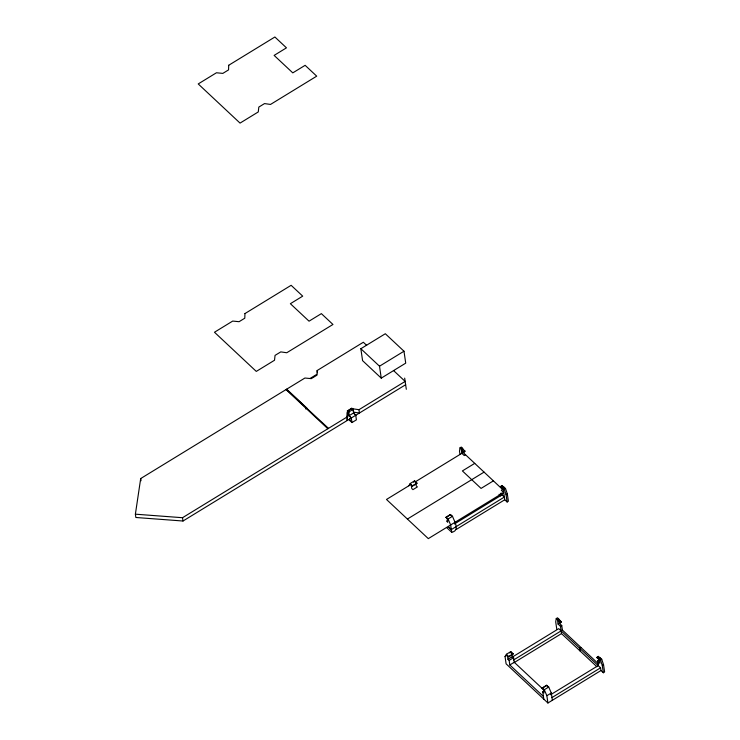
<?xml version="1.0" encoding="UTF-8"?>
<svg xmlns="http://www.w3.org/2000/svg" width="740" height="740" viewBox="0 0 740 740"><rect width="100%" height="100%" fill="white"/><g stroke="black" fill="none" stroke-linecap="round" stroke-linejoin="round"><path stroke-width="1.11" d="M366.642 345.349L363.34 342.25L317.146 370.527L317.007 375.143L311.29 378.639L304.908 378.029L140.692 478.549L135.383 514.18L135.864 517.491L183.002 521.015L405.64 384.726M346.727 417.194L347.273 412.337L347.754 415.639L347.208 420.496L346.727 417.194L182.521 517.713L135.383 514.18M461.39 450.013L463.758 452.242L465.053 451.446L461.298 447.053L460.039 447.82L459.494 451.095L459.947 454.221M596.903 666.731L561.512 633.588L560.448 626.308L558.08 624.079L557.599 620.777L559.967 622.997L561.179 621.674L557.507 617.808L556.249 618.585L555.703 621.859L556.767 629.148M408.832 485.791L410.2 483.516L414.631 480.806L416.851 483.349L412.421 486.06L411.227 484.95L411.755 488.52L412.939 489.64L417.369 486.92L416.185 485.81L415.658 482.24L416.851 483.349M413.716 482.323L414.631 480.806M512.08 657.222L558.746 628.658L600.566 667.822L600.963 670.533L547.924 703L506.105 663.836L505.041 656.547L506.41 654.28L510.841 651.57L513.014 653.836L508.63 656.824L507.437 655.705L507.964 659.285L509.148 660.395L509.814 664.973L543.419 696.442M509.925 653.078L510.841 651.57M310.097 378.445L316.683 374.412M360.843 348.725L385.318 333.74L403.985 351.223L405.724 363.146L381.248 378.131L362.582 360.648L360.843 348.725L379.509 366.207L381.248 378.131M305.639 408.943L306.933 408.156L286.676 389.185M379.509 366.207L403.985 351.223M348.827 412.559L347.356 410.95L351.787 408.24L353.174 409.303L353.776 413.42L355.746 415.269L356.412 419.848L351.981 422.559L349.067 419.821M347.402 411.227L351.787 408.24M348.91 410.589L347.439 411.496L347.911 411.94M349.345 416.13L348.743 412.014L353.174 409.303M347.754 415.639L348.392 415.242L347.874 411.671M358.965 409.692L359.446 413.003L353.47 412.134L352.989 408.832L358.965 409.692L405.159 381.414L393.578 370.574M463.758 452.242L464.97 450.91M410.608 484.7L386.493 499.463L428.312 538.627L503.69 492.488L501.313 490.259L502.608 489.473L463.157 452.529L415.205 481.888M412.421 486.06L416.971 482.98M465.534 454.758L464.248 455.544L461.871 453.324L461.233 448.93L460.039 447.82M474.738 463.37L462.398 470.927L481.065 488.409L493.404 480.852M407.407 519.045L484.071 472.111M448.32 520.016L446.544 521.108L447.737 522.218L447.21 518.638L445.989 517.26L450.577 514.448M446.026 517.528L450.41 514.55L452.51 516.279C454.194 521.108 460.373 530.617 451.724 532.291L446.757 527.639M500.758 486.411L502.044 485.625L505.494 488.437L507.326 493.941L508.389 501.221L507.131 501.998L504.754 499.768L503.052 488.095L500.758 486.411L503.209 489.177M445.989 517.26L448.079 518.99L452.51 516.279M500.832 486.957L502.044 485.625M504.495 488.391L504.338 487.309L503.052 488.095L504.236 489.205L505.494 488.437M454.351 524.003L501.988 494.838L501.72 493.007M507.131 501.998L506.068 494.709L507.326 493.941M451.724 532.291L451.326 529.59L504.356 497.058L500.296 493.256M456.145 529.526L504.754 499.768M556.249 618.585L557.442 619.695L558.728 618.908M559.967 622.997L561.179 621.674M505.041 656.547L506.808 655.464M558.08 624.079L559.366 623.293L561.743 625.513L562.409 630.091L598.641 664.021M508.63 656.824L513.181 653.744M560.448 626.308L561.743 625.513M507.964 659.285L512.395 656.574L511.867 652.995L513.061 654.114M509.148 660.395L513.579 657.684L512.395 656.574M513.486 660.043L562.409 630.091M509.814 664.973L514.245 662.263L513.579 657.684M513.884 662.753L561.512 633.588M580.946 647.454L579.66 648.24L580.049 650.95M544.529 690.781L542.753 691.863L543.937 692.982L543.419 689.403L542.189 688.015L546.786 685.212M542.235 688.293L546.62 685.305L548.719 687.035L551.291 693.001L552.355 700.29M598.817 660.228L597.522 661.024L599.899 663.244L599.418 659.941L597.041 657.712L598.253 656.389L601.703 659.201L603.535 664.696L604.617 671.976L603.341 672.752L600.963 670.533M542.189 688.015L544.288 689.754L548.719 687.035M597.041 657.712L598.253 656.389M596.967 657.176L599.261 658.859L600.547 658.063M599.261 658.859L600.445 659.969L601.703 659.201M547.924 703L546.86 695.711L551.291 693.001M550.56 694.758L598.188 665.602L597.522 661.024M603.341 672.752L602.277 665.473L603.535 664.696M551.957 697.58L600.566 667.822M347.356 410.95L348.743 412.014M328.495 428.349L286.352 389.388M502.127 486.171L503.709 487.651M499.01 494.394L500.693 495.966M351.824 408.508L352.342 409.229L351.87 408.785M348.392 415.242L351.315 417.98L351.981 422.559M450.457 514.818L451.641 515.928M558.885 619.99L561.262 622.211M598.327 656.926L599.918 658.406M451.326 529.535L448.403 526.797L451.326 529.59L450.651 524.956L448.079 518.99M286.029 389.582L327.848 428.747M546.657 685.582L547.85 686.692M514.245 662.263L544.492 690.587M410.2 483.516L412.384 485.791M506.41 654.28L508.584 656.547M463.684 451.696L461.233 448.93L462.519 448.144L462.676 449.226M557.442 619.695L559.893 622.46M355.746 415.269L353.692 412.883L349.262 415.593L351.315 417.98M544.288 689.754L546.86 695.711M600.445 659.969L602.277 665.473M504.236 489.205L506.068 494.709M542.753 691.863L543.817 699.152M404.678 378.112L406.306 389.305M349.743 418.877L350.011 420.709M317.146 370.527L317.469 372.738M182.521 517.713L183.002 521.015M140.692 478.549L141.016 480.75M228.697 65.277L228.558 69.884L222.833 73.39L216.45 72.77L198.218 83.934L240.047 123.099L258.279 111.934L258.815 107.078L264.532 103.582L270.516 104.442L316.711 76.165L305.13 65.324L292.79 72.871L274.124 55.398L286.463 47.841L274.882 37L228.697 65.277M244.94 313.584L244.801 318.191L239.085 321.697L232.702 321.077L214.471 332.242L256.29 371.406L274.522 360.241L275.058 355.385L280.784 351.889L286.759 352.749L332.954 324.471L321.373 313.631L309.043 321.179L290.376 303.705L302.706 296.148L291.135 285.307L244.94 313.584"/></g></svg>
